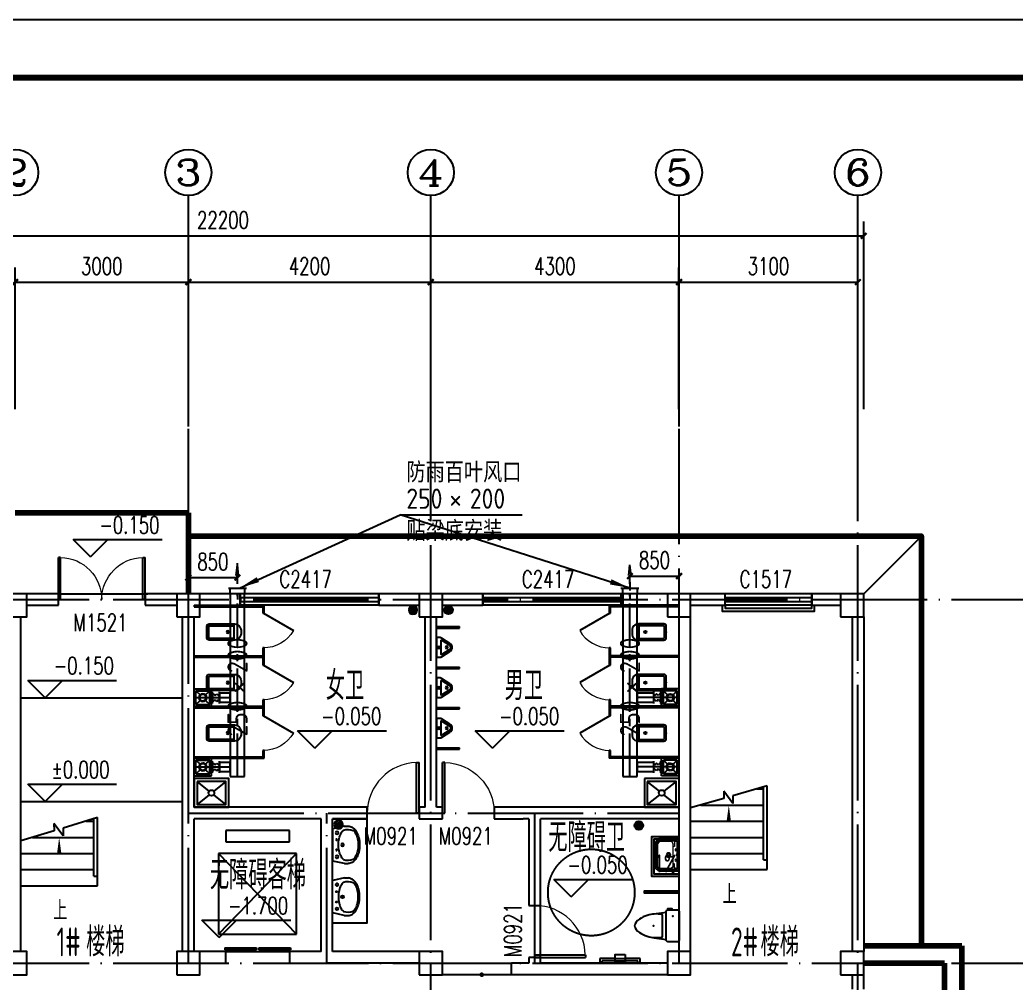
# Model space of a CAD drawing. Extents: x 5188914 to 7068445, y -542675 to 2032183.
# Drawn here: x 5219954 to 5237212, y -380085 to -363398 of the extents above; entities that cross this region are included whole.
import ezdxf
from ezdxf.enums import TextEntityAlignment as Align

# ---------------------------------------------------------------- set-up
doc = ezdxf.new("R2010")
doc.units = 0
doc.header["$LTSCALE"] = 1000
doc.header["$MEASUREMENT"] = 0
for name, pattern in [('CENTER2', [1.125, 0.75, -0.125, 0.125, -0.125]), ('DASH', [0.35, 0.25, -0.1]), ('DOTE', [2.42, 2, -0.2, 0.02, -0.2])]:
    doc.linetypes.add(name, pattern=pattern)
doc.layers.get('0').update_dxf_attribs({"linetype": 'CONTINUOUS'})
doc.layers.get('Defpoints').update_dxf_attribs({"linetype": 'CONTINUOUS'})
for name, color, linetype in [('AXIS', 3, 'CONTINUOUS'), ('AXIS_TEXT', 7, 'CONTINUOUS'), ('COLUMN', 9, 'CONTINUOUS'), ('DIM_ELEV', 3, 'CONTINUOUS'), ('DIM_LEAD', 3, 'CONTINUOUS'), ('DIM_SYMB', 3, 'CONTINUOUS'), ('DOTE', 252, 'CONTINUOUS'), ('DUCT-排烟中心线', 5, 'CENTER2'), ('DUCT-排烟标注', 3, 'CONTINUOUS'), ('DUCT-排烟管', 2, 'CONTINUOUS'), ('DUCT-排风标注', 3, 'CONTINUOUS'), ('DUCT-排风风口', 7, 'CONTINUOUS'), ('Hvac-Hide', 8, 'DASH'), ('LATRINE', 251, 'CONTINUOUS'), ('LVTRY', 251, 'CONTINUOUS'), ('PUB_TEXT', 7, 'CONTINUOUS'), ('PUB_TITLE', 4, 'CONTINUOUS'), ('STAIR', 251, 'CONTINUOUS'), ('TH_DIM', 3, 'CONTINUOUS'), ('WALL', 251, 'CONTINUOUS'), ('WINDOW', 4, 'CONTINUOUS'), ('WINDOW_TEXT', 7, 'CONTINUOUS'), ('填充', 251, 'CONTINUOUS'), ('排水', 221, 'CONTINUOUS')]:
    doc.layers.add(name, color=color, linetype=linetype)
doc.styles.add('_TCH_AXIS', font='COMPLEX', dxfattribs={"bigfont": 'GBCBIG'})
doc.styles.add('_TCH_DIM', font='SIMPLEX', dxfattribs={"bigfont": 'GBCBIG'})
doc.styles.add('_TCH_DIM_T3', font='SIMPLEX', dxfattribs={"width": 0.705882, "bigfont": 'GBCBIG'})
doc.styles.add('_TCH_WINDOW', font='SIMPLEX', dxfattribs={"height": 3.5, "bigfont": 'GBCBIG'})
doc.styles.add('COMPLEX', font='COMPLEX')
doc.styles.add('schuco', font='sceie.shx', dxfattribs={"width": 0.7, "bigfont": 'sceic.shx'})
doc.styles.get("Standard").update_dxf_attribs({"font": 'SCEIE', "bigfont": 'SCEIC'})
doc.dimstyles.new('_TCH_ARCH&&100', dxfattribs={"dimtxt": 297.5, "dimasz": 100, "dimexe": 250, "dimexo": 300, "dimgap": 126.25, "dimtad": 1, "dimdec": 0, "dimzin": 0, "dimdsep": 46, "dimtxsty": '_TCH_DIM_T3', "dimblk": 'ARCHTICK', "dimcen": 0.09, "dimclrt": 7, "dimazin": 2, "dimtfac": 1, "dimtdec": 0, "dimtix": 1, "dimtmove": 2, "dimatfit": 3, "dimfxl": 0, "dimtolj": 1, "dimtzin": 0, "dimarcsym": 0})

# ---------------------------------------------------------------- blocks, each defined once
blk = doc.blocks.new('$lvtry$00000171')
at = {"layer": '排水'}
for p, q in [((-74, 11), (-11, 74)), ((-70, -27), (27, 70)), ((-53, -53), (53, 53)), ((-27, -70), (70, 27)), ((11, -74), (74, -11))]:
    blk.add_line(p, q, dxfattribs=at)
blk.add_circle((0, 0), 75, dxfattribs=at)
blk.add_point((0, 0), dxfattribs=at)
blk = doc.blocks.new('$lvtry$00000206')
blk.add_line((-194, -428, 0), (-224, -220, 0))
at = {"elevation": 0}
blk.add_lwpolyline([(-264, -120), (-286, -120), (-286, -200), (-264, -200)], close=True, dxfattribs=at)
for points in [[(-242, -220, -0.414214), (-264, -198), (-264, -22, -0.414214), (-242, 0), (264, 0, -0.414214), (286, -22), (286, -198, -0.414214), (264, -220)], [(192, -286), (-170, -286, 0.39219), (-189, -305), (-191, -326), (-193, -363), (-194, -398), (-193, -429), (-190, -459), (-185, -488), (-178, -518), (-169, -550), (-157, -584), (-142, -619), (-124, -654), (-103, -687), (-79, -717), (-52, -741), (-22, -760), (-1, -767, 0.15433), (23, -767), (44, -760), (74, -741), (101, -717), (125, -687), (146, -654), (164, -619), (179, -584), (191, -550), (201, -518), (208, -488), (212, -459), (215, -429), (216, -398), (215, -363), (213, -326), (212, -305, 0.39219)]]:
    blk.add_lwpolyline(points, format="xyb", close=True, dxfattribs=at)
blk.add_lwpolyline([(217, -428), (246, -220)], dxfattribs=at)
for p in [(-155, -109, 0), (12, -443, 0)]:
    blk.add_point(p)
blk = doc.blocks.new('$lvtry$00000054')
at = {"lineweight": 13}
for p, q in [((-279, -123), (-251, -123)), ((-278, -51), (-251, -51)), ((-232, -26), (-232, -79)), ((-232, -79), (-155, -79)), ((-191, -100), (-232, -127)), ((-232, -127), (-232, -335)), ((-191, -100), (189, -100)), ((-150, -84), (-150, -100)), ((148, -84), (148, -100)), ((232, -79), (153, -79)), ((192, -101), (232, -127)), ((232, -26), (232, -79)), ((232, -127), (232, -335)), ((279, -51), (252, -51)), ((280, -123), (252, -123)), ((-232, -335), (-191, -381)), ((232, -335), (191, -381))]:
    blk.add_line(p, q, dxfattribs=at)
for p, q in [((-251, -349), (-251, -26)), ((-251, -26), (251, -26)), ((-90, -26), (90, -26)), ((0, -26), (-90, -26)), ((251, -349), (251, -26)), ((-222, -381), (-251, -349)), ((221, -381), (-222, -381)), ((221, -381), (251, -349))]:
    blk.add_line(p, q)
for points in [[(-280, 0), (280, 0)], [(-280, 0), (-280, -350)], [(280, 0), (280, -350)], [(-280, -350), (-230, -410)], [(-230, -410), (230, -410)], [(280, -350), (230, -410)]]:
    blk.add_lwpolyline(points)
for centre, radius in [((-89, -56), 15), ((1, -182), 24.9), ((1, -44), 8), ((90, -54), 15)]:
    blk.add_circle(centre, radius, dxfattribs=at)
blk.add_circle((1, -182), 33.1)
for centre, start, end in [((-155, -84), 0, 90), ((153, -84), 90, 180), ((189, -105), 57.2444, 90)]:
    blk.add_arc(centre, 5, start, end, dxfattribs=at)
blk = doc.blocks.new('$TCHSYS$APDOOR2D')
blk.add_line((0.5, 0), (0, 0.866))
at = {"lineweight": 13}
blk.add_arc((0.5, 0), 1, 120, 180, dxfattribs=at)
blk = doc.blocks.new('$lvtry$00000200')
at = {"color": 0}
for p, q in [((-110, -40), (-110, -470)), ((100, -30), (-100, -30)), ((110, -470), (110, -40))]:
    blk.add_line(p, q, dxfattribs=at)
blk.add_lwpolyline([(100, 0), (-100, 0, 0.414214), (-140, -40), (-140, -480, 0.414214), (-30, -590), (30, -590, 0.414214), (140, -480), (140, -40, 0.414214)], format="xyb", close=True, dxfattribs=at)
blk.add_lwpolyline([(140, -470), (-140, -470)], dxfattribs=at)
blk.add_circle((0, -359), 20, dxfattribs=at)
for centre, start, end in [((-100, -40), 90, 180), ((100, -40), 0, 90)]:
    blk.add_arc(centre, 10, start, end, dxfattribs=at)
for p in [(0, 0), (0, -359)]:
    blk.add_point(p, dxfattribs=at)
blk = doc.blocks.new('$lvtry$00000221')
at = {"color": 0}
for p, q in [((-124, -91), (-43, -216)), ((-116, -76), (116, -76)), ((43, -216), (124, -91))]:
    blk.add_line(p, q, dxfattribs=at)
blk.add_lwpolyline([(69, -231, -0.57735), (-69, -231), (-162, -88, -0.145378), (-170, -61), (-170, 0), (170, 0), (170, -61, -0.145378), (162, -88)], format="xyb", close=True, dxfattribs=at)
for centre, radius in [((0, -177), 20), ((0, -38), 17.7)]:
    blk.add_circle(centre, radius, dxfattribs=at)
for centre, radius, start, end in [((-116, -86), 10, 90, 213.0863), ((116, -86), 10, 326.9137, 90), ((0, -191), 50, 210, 330)]:
    blk.add_arc(centre, radius, start, end, dxfattribs=at)
for p in [(0, -38), (0, -177)]:
    blk.add_point(p, dxfattribs=at)
blk = doc.blocks.new('$plan$00000344')
for p, q in [((-280, -10), (-280, 0)), ((280, 0), (280, -10)), ((-251, -189), (-251, -186)), ((-248, -183), (-250, -185))]:
    blk.add_line(p, q)
for points in [[(-280, 0), (280, 0)], [(-326, -200), (-280, -5)], [(326, -204), (280, -5)]]:
    blk.add_lwpolyline(points)
for points in [[(253, -188, 0.098208), (193, -141, 0.066287), (110, -111, 0.052428), (0, -100, 0.052428), (-110, -111, 0.066287), (-193, -141, 0.093876), (-251, -186, 0.171377)], [(-326, -200, 0.008223), (-326, -204, 0.149285)], [(-326, -266, 0.149285), (-304, -337, 0.107079), (-231, -408, 0.075625), (-131, -450, 0.062436), (-1, -467, 0.062436), (130, -452, 0.075625), (230, -410, 0.107079), (304, -339, 0.149285), (326, -268, 0.005205), (326, -266, 0.086596)], [(-250, -358, 0.091341), (-193, -401, 0.066287), (-110, -431, 0.052428), (0, -442, 0.052428), (110, -431, 0.066287), (193, -401, 0.091756), (250, -358, 0.171377)]]:
    blk.add_lwpolyline(points, format="xyb")
at = {"flags": 128}
for points in [[(-326, -204), (-326, -268)], [(326, -204), (326, -268)]]:
    blk.add_lwpolyline(points, dxfattribs=at)
for points in [[(-253, -188, 0.172546), (-250, -358, 0.726395)], [(253, -188, -0.172546), (250, -358, -0.726395)]]:
    blk.add_lwpolyline(points, format="xyb", dxfattribs=at)
for centre, radius in [((-210, -75), 24), ((-210, -75), 24), ((-210, -75), 24), ((-90, -65), 10), ((0, -170), 25), ((90, -65), 10), ((210, -75), 24)]:
    blk.add_circle(centre, radius)
at = {"lineweight": 13}
blk.add_circle((0, -170), 15, dxfattribs=at)
blk.add_arc((-250, -186), 1, 131.3224, 180)
blk = doc.blocks.new('_LV12')
for p, q in [((-250, -50), (-39, -219)), ((39, -219), (250, -50)), ((-250, -450), (-39, -281)), ((39, -281), (250, -450))]:
    blk.add_line(p, q)
for points in [[(300, -500), (300, 0), (-300, 0), (-300, -500)], [(250, -450), (250, -50), (-250, -50), (-250, -450)]]:
    blk.add_lwpolyline(points, close=True)
blk.add_circle((0, -250), 50)
blk = doc.blocks.new('排气扇')
at = {"color": 2}
for p, q in [((-151, -151), (-151, 151)), ((-151, 151), (151, 151)), ((-120, -120), (-120, 120)), ((-120, 120), (120, 120)), ((-120, 120), (120, 120)), ((120, -120), (120, 120)), ((151, -151), (151, 151)), ((-151, -151), (151, -151)), ((-120, -120), (120, -120))]:
    blk.add_line(p, q, dxfattribs=at)
for p, q in [((-120, 120), (-48, 48)), ((-104, 0), (287, 0, 3008)), ((48, 48), (120, 120)), ((151, -50, 3008), (151, 50, 3008)), ((151, 50, 3008), (166, 50, 2077)), ((166, 50, 2077), (166, -50, 2077)), ((-120, -120), (-48, -48)), ((48, -48), (120, -120)), ((151, -50, 3008), (166, -50, 2077))]:
    blk.add_line(p, q)
at = {"color": 3}
for p, q in [((166, -100, 3008), (166, 100, 3008)), ((166, 50, 3008), (181, 65, 3008)), ((181, 65, 3008), (212, 35, 3008)), ((212, 35, 3008), (242, 65, 3008)), ((242, 65, 3008), (272, 35, 3008)), ((272, 35, 3008), (287, 50, 3008)), ((287, -100, 3008), (287, 100, 3008)), ((166, -50, 3008), (181, -65, 3008)), ((181, -65, 3008), (212, -35, 3008)), ((212, -35, 3008), (242, -65, 3008)), ((242, -65, 3008), (272, -35, 3008)), ((272, -35, 3008), (287, -50, 3008))]:
    blk.add_line(p, q, dxfattribs=at)
at = {"extrusion": (0, 0, -1)}
for major_axis, start_param, end_param in [((0, 68.2), 3.137359, 9.420544), ((-0.2, 56.8), 3.137413, 9.420598)]:
    blk.add_ellipse((0, 0), major_axis=major_axis, ratio=1, start_param=start_param, end_param=end_param, dxfattribs=at)
blk = doc.blocks.new('_ArchTick')
at = {"color": 0, "linetype": 'ByBlock', "const_width": 0.4}
blk.add_lwpolyline([(-0.5, -0.5), (0.5, 0.5)], dxfattribs=at)
blk = doc.blocks.new('*D165')
at = {"layer": 'Defpoints', "color": 0}
for p in [(5230522, -372840), (5231372, -372840), (5231372, -373034)]:
    blk.add_point(p, dxfattribs=at)
at = {"layer": 'TH_DIM', "color": 0, "lineweight": -2}
for p, q in [((5230522, -373034), (5231372, -373034)), ((5230522, -373140), (5230522, -373284)), ((5231372, -373140), (5231372, -373284))]:
    blk.add_line(p, q, dxfattribs=at)
at = {"layer": 'TH_DIM', "color": 0, "lineweight": -2, "xscale": 100, "yscale": 100, "zscale": 100, "rotation": 180}
blk.add_blockref('_ArchTick', (5230522, -373034), dxfattribs=at)
at = {"layer": 'TH_DIM', "color": 0, "lineweight": -2, "xscale": 100, "yscale": 100, "zscale": 100}
blk.add_blockref('_ArchTick', (5231372, -373034), dxfattribs=at)
at = {"layer": 'TH_DIM', "color": 7, "insert": (5230947, -372759), "char_height": 297.5, "attachment_point": 5, "style": '_TCH_DIM_T3'}
blk.add_mtext('\\A1;850', dxfattribs=at)
blk = doc.blocks.new('*D166')
at = {"layer": 'Defpoints', "color": 0}
for p in [(5223722, -373060), (5222872, -373340), (5223722, -373340)]:
    blk.add_point(p, dxfattribs=at)
at = {"layer": 'TH_DIM', "color": 0, "lineweight": -2}
for p, q in [((5222872, -373040), (5222872, -372810)), ((5223722, -373040), (5223722, -372810)), ((5222872, -373060), (5223722, -373060))]:
    blk.add_line(p, q, dxfattribs=at)
at = {"layer": 'TH_DIM', "color": 0, "lineweight": -2, "xscale": 100, "yscale": 100, "zscale": 100, "rotation": 180}
blk.add_blockref('_ArchTick', (5222872, -373060), dxfattribs=at)
at = {"layer": 'TH_DIM', "color": 0, "lineweight": -2, "xscale": 100, "yscale": 100, "zscale": 100}
blk.add_blockref('_ArchTick', (5223722, -373060), dxfattribs=at)
at = {"layer": 'TH_DIM', "color": 7, "insert": (5223297, -372785), "char_height": 297.5, "attachment_point": 5, "style": '_TCH_DIM_T3'}
blk.add_mtext('\\A1;850', dxfattribs=at)
blk = doc.blocks.new('*D262')
at = {"layer": 'AXIS', "color": 0, "lineweight": -2}
for p, q in [((5219872, -370140), (5219872, -367690)), ((5222872, -370140), (5222872, -367690)), ((5219872, -367940), (5222872, -367940))]:
    blk.add_line(p, q, dxfattribs=at)
at = {"layer": 'Defpoints', "color": 0}
for p in [(5222872, -367940), (5219872, -370440), (5222872, -370440)]:
    blk.add_point(p, dxfattribs=at)
at = {"layer": 'AXIS', "color": 0, "lineweight": -2, "xscale": 100, "yscale": 100, "zscale": 100, "rotation": 180}
blk.add_blockref('_ArchTick', (5219872, -367940), dxfattribs=at)
at = {"layer": 'AXIS', "color": 0, "lineweight": -2, "xscale": 100, "yscale": 100, "zscale": 100}
blk.add_blockref('_ArchTick', (5222872, -367940), dxfattribs=at)
at = {"layer": 'AXIS', "color": 7, "insert": (5221372, -367665), "char_height": 297.5, "attachment_point": 5, "style": '_TCH_DIM_T3'}
blk.add_mtext('\\A1;3000', dxfattribs=at)
blk = doc.blocks.new('*D263')
at = {"layer": 'AXIS', "color": 0, "lineweight": -2}
for p, q in [((5222872, -370140), (5222872, -367690)), ((5227072, -370140), (5227072, -367690)), ((5222872, -367940), (5227072, -367940))]:
    blk.add_line(p, q, dxfattribs=at)
at = {"layer": 'Defpoints', "color": 0}
for p in [(5227072, -367940), (5222872, -370440), (5227072, -370440)]:
    blk.add_point(p, dxfattribs=at)
at = {"layer": 'AXIS', "color": 0, "lineweight": -2, "xscale": 100, "yscale": 100, "zscale": 100, "rotation": 180}
blk.add_blockref('_ArchTick', (5222872, -367940), dxfattribs=at)
at = {"layer": 'AXIS', "color": 0, "lineweight": -2, "xscale": 100, "yscale": 100, "zscale": 100}
blk.add_blockref('_ArchTick', (5227072, -367940), dxfattribs=at)
at = {"layer": 'AXIS', "color": 7, "insert": (5224972, -367665), "char_height": 297.5, "attachment_point": 5, "style": '_TCH_DIM_T3'}
blk.add_mtext('\\A1;4200', dxfattribs=at)
blk = doc.blocks.new('*D264')
at = {"layer": 'AXIS', "color": 0, "lineweight": -2}
for p, q in [((5227072, -370140), (5227072, -367690)), ((5231372, -370140), (5231372, -367690)), ((5227072, -367940), (5231372, -367940))]:
    blk.add_line(p, q, dxfattribs=at)
at = {"layer": 'Defpoints', "color": 0}
for p in [(5231372, -367940), (5227072, -370440), (5231372, -370440)]:
    blk.add_point(p, dxfattribs=at)
at = {"layer": 'AXIS', "color": 0, "lineweight": -2, "xscale": 100, "yscale": 100, "zscale": 100, "rotation": 180}
blk.add_blockref('_ArchTick', (5227072, -367940), dxfattribs=at)
at = {"layer": 'AXIS', "color": 0, "lineweight": -2, "xscale": 100, "yscale": 100, "zscale": 100}
blk.add_blockref('_ArchTick', (5231372, -367940), dxfattribs=at)
at = {"layer": 'AXIS', "color": 7, "insert": (5229222, -367665), "char_height": 297.5, "attachment_point": 5, "style": '_TCH_DIM_T3'}
blk.add_mtext('\\A1;4300', dxfattribs=at)
blk = doc.blocks.new('*D265')
at = {"layer": 'AXIS', "color": 0, "lineweight": -2}
for p, q in [((5231372, -370140), (5231372, -367690)), ((5234472, -370140), (5234472, -367690)), ((5231372, -367940), (5234472, -367940))]:
    blk.add_line(p, q, dxfattribs=at)
at = {"layer": 'Defpoints', "color": 0}
for p in [(5234472, -367940), (5231372, -370440), (5234472, -370440)]:
    blk.add_point(p, dxfattribs=at)
at = {"layer": 'AXIS', "color": 0, "lineweight": -2, "xscale": 100, "yscale": 100, "zscale": 100, "rotation": 180}
blk.add_blockref('_ArchTick', (5231372, -367940), dxfattribs=at)
at = {"layer": 'AXIS', "color": 0, "lineweight": -2, "xscale": 100, "yscale": 100, "zscale": 100}
blk.add_blockref('_ArchTick', (5234472, -367940), dxfattribs=at)
at = {"layer": 'AXIS', "color": 7, "insert": (5232922, -367665), "char_height": 297.5, "attachment_point": 5, "style": '_TCH_DIM_T3'}
blk.add_mtext('\\A1;3100', dxfattribs=at)
blk = doc.blocks.new('*D266')
at = {"layer": 'AXIS', "color": 0, "lineweight": -2}
for p, q in [((5212372, -370140), (5212372, -366890)), ((5234572, -370140), (5234572, -366890)), ((5212372, -367140), (5234572, -367140))]:
    blk.add_line(p, q, dxfattribs=at)
at = {"layer": 'Defpoints', "color": 0}
for p in [(5234572, -367140), (5212372, -370440), (5234572, -370440)]:
    blk.add_point(p, dxfattribs=at)
at = {"layer": 'AXIS', "color": 0, "lineweight": -2, "xscale": 100, "yscale": 100, "zscale": 100, "rotation": 180}
blk.add_blockref('_ArchTick', (5212372, -367140), dxfattribs=at)
at = {"layer": 'AXIS', "color": 0, "lineweight": -2, "xscale": 100, "yscale": 100, "zscale": 100}
blk.add_blockref('_ArchTick', (5234572, -367140), dxfattribs=at)
at = {"layer": 'AXIS', "color": 7, "insert": (5223472, -366865), "char_height": 297.5, "attachment_point": 5, "style": '_TCH_DIM_T3'}
blk.add_mtext('\\A1;22200', dxfattribs=at)
blk = doc.blocks.new('_FZHK')
blk.add_lwpolyline([(-0.5, -0.5), (0.5, -0.5), (0.5, 0.5), (-0.5, 0.5)], close=True)
blk = doc.blocks.new('$TCHSYS$WIN2D')
for p, q in [((-0.5, 0.5), (0.5, 0.5)), ((-0.5, 0.5), (-0.5, -0.5)), ((0.5, 0.5), (0.5, -0.5)), ((0.5, 0.167), (-0.5, 0.167)), ((0.5, -0.167), (-0.5, -0.167)), ((-0.5, -0.5), (0.5, -0.5))]:
    blk.add_line(p, q)
blk = doc.blocks.new('$WINLIB2D$00000001')
at = {"color": 0}
for points in [[(-0.5, 0.5), (-0.5, -0.5)], [(-0.5, 0.5), (0.5, 0.5)], [(0.5, -0.5), (0.5, 0.5)], [(0.5, 0.1667), (-0.5, 0.1667)], [(0.5, -0.1667), (-0.5, -0.1667)], [(-0.5, -0.5), (0.5, -0.5)]]:
    blk.add_lwpolyline(points, dxfattribs=at)
blk = doc.blocks.new('$DorLib2D$00000001')
for p, q in [((0.45, 0.975), (0.5, 0.975)), ((0.45, 0), (0.45, 0.975)), ((0.5, 0), (0.5, 0.975)), ((0.5, 0), (0.45, 0))]:
    blk.add_line(p, q)
at = {"lineweight": 13}
blk.add_arc((0.475, 0), 0.975, 91.4693, 180, dxfattribs=at)
blk = doc.blocks.new('$DorLib2D$00000002')
for p, q in [((-0.5, 0), (-0.5, 0.4875)), ((-0.475, 0.4875), (-0.5, 0.4875)), ((-0.475, 0), (-0.475, 0.4875)), ((0.475, 0), (0.475, 0.4875)), ((0.475, 0.4875), (0.5, 0.4875)), ((0.5, 0), (0.5, 0.4875)), ((-0.5, 0), (-0.475, 0)), ((0.5, 0), (0.475, 0))]:
    blk.add_line(p, q)
at = {"lineweight": 13}
for centre, start, end in [((-0.4875, 0), 0, 88.53072), ((0.4875, 0), 91.46928, 180)]:
    blk.add_arc(centre, 0.4875, start, end, dxfattribs=at)
blk = doc.blocks.new('_AXISO')
blk.add_circle((0, 0), 0.5)
at = {"layer": 'AXIS_TEXT', "style": 'COMPLEX', "width": 1.041667}
blk.add_attdef('A', text='', height=0.56, dxfattribs=at).set_placement((-0.25, -0.28), (0.25, -0.28), align=Align.FIT)
blk = doc.blocks.new('$TCHSYS$LDOR22D')
for p, q in [((-0.517, 0.833), (-0.017, 0.833)), ((-0.517, 0.833), (-0.517, 0.667)), ((-0.017, 0.833), (-0.017, 0.667)), ((0.017, 0.833), (0.017, 0.667)), ((0.017, 0.833), (0.517, 0.833)), ((0.517, 0.833), (0.517, 0.667)), ((-0.517, 0.667), (-0.017, 0.667)), ((0.017, 0.667), (0.517, 0.667)), ((-0.5, 0.5), (0.5, 0.5))]:
    blk.add_line(p, q)
blk = doc.blocks.new('$风口$00000098')
for p, q in [((0, 200), (100, 200)), ((0, -200), (0, 200)), ((100, 250), (100, -250)), ((0, 0), (-100, 0)), ((172, 0), (315, 0)), ((315, 31), (500, 0)), ((315, 31), (315, -31)), ((315, -31), (500, 0)), ((100, -200), (0, -200))]:
    blk.add_line(p, q)

msp = doc.modelspace()

# ---------------------------------------------------------------- linework, layer by layer
at = {"color": 0}
for p, q in [((5219972.1, -375140.4), (5222772.1, -375140.4)), ((5219972.1, -376940.4), (5222772.1, -376940.4))]:
    msp.add_line(p, q, dxfattribs=at)
for points in [[(5232122.1, -373540.4), (5232122.1, -373640.4), (5233722.1, -373640.4), (5233722.1, -373540.4)], [(5232172.1, -373540.4), (5232172.1, -373590.4), (5233672.1, -373590.4), (5233672.1, -373540.4)]]:
    msp.add_lwpolyline(points, dxfattribs=at)
at = {"layer": 'AXIS', "color": 0}
for p, q in [((5222872.1, -370440.4), (5222872.1, -366440.4)), ((5227072.1, -370440.4), (5227072.1, -366440.4)), ((5231372.1, -370440.4), (5231372.1, -366440.4)), ((5234472.1, -370440.4), (5234472.1, -366440.4))]:
    msp.add_line(p, q, dxfattribs=at)
at = {"layer": 'DIM_ELEV', "color": 0}
for p, q in [((5221179, -372702.4), (5220879, -372402.4)), ((5220879, -372402.4), (5222419.2, -372402.4)), ((5221179, -372702.4), (5221479, -372402.4)), ((5220389, -375140.4), (5220089, -374840.4)), ((5220089, -374840.4), (5221629.2, -374840.4)), ((5220389, -375140.4), (5220689, -374840.4)), ((5225061.7, -376015.7), (5224761.7, -375715.7)), ((5224761.7, -375715.7), (5226301.9, -375715.7)), ((5225061.7, -376015.7), (5225361.7, -375715.7)), ((5228143.6, -376015.7), (5227843.6, -375715.7)), ((5227843.6, -375715.7), (5229383.8, -375715.7)), ((5228143.6, -376015.7), (5228443.6, -375715.7)), ((5220389, -376940.4), (5220089, -376640.4)), ((5220089, -376640.4), (5221629.2, -376640.4)), ((5220389, -376940.4), (5220689, -376640.4)), ((5229501.8, -378589.7), (5229201.8, -378289.7)), ((5229201.8, -378289.7), (5230569.4, -378289.7)), ((5229501.8, -378589.7), (5229801.8, -378289.7)), ((5223407.6, -379297.2), (5223107.6, -378997.2)), ((5223107.6, -378997.2), (5224647.8, -378997.2)), ((5223407.6, -379297.2), (5223707.6, -378997.2))]:
    msp.add_line(p, q, dxfattribs=at)
at = {"layer": 'DIM_LEAD', "const_width": 40}
msp.add_lwpolyline([(5227947.3, -379922.2, 1), (5227963.6, -379958.7, 1)], format="xyb", close=True, dxfattribs=at)
at = {"layer": 'DIM_SYMB', "color": 0}
for points in [[(5232234.6, -378260.4, 0, 0, 0), (5232234.6, -377000.4, 0, 80, 0), (5232234.6, -377300.4, 0, 0, 0)], [(5220634.6, -378540.4, 0, 0, 0), (5220634.6, -377560.4, 0, 80, 0), (5220634.6, -377860.4, 0, 0, 0)]]:
    msp.add_lwpolyline(points, format="xyseb", dxfattribs=at)
at = {"layer": 'DIM_SYMB'}
msp.add_lwpolyline([(5230710.1, -377841.6, 0, 0, 0), (5230846, -377723.3, 80, 0, 0), (5231072.2, -377526.2, 0, 0, 0)], format="xyseb", dxfattribs=at)
at = {"layer": 'DOTE', "linetype": 'DOTE'}
for p, q in [((5222872.1, -379740.4), (5222872.1, -370440.4)), ((5227072.1, -391440.4), (5227072.1, -370440.4)), ((5231372.1, -379740.4), (5231372.1, -370440.4)), ((5234472.1, -391440.4), (5234472.1, -370440.4)), ((5209472.1, -373440.4), (5237472.1, -373440.4)), ((5222872.1, -377140.4), (5231372.1, -377140.4)), ((5225272.1, -379740.4), (5225272.1, -377140.4)), ((5209472.1, -379740.4), (5237472.1, -379740.4))]:
    msp.add_line(p, q, dxfattribs=at)
at = {"layer": 'DOTE', "linetype": 'ByBlock'}
msp.add_line((5228872.1, -379740.4), (5228872.1, -377140.4), dxfattribs=at)
at = {"layer": 'DUCT-排烟中心线'}
for p, q in [((5223722.4, -376508.9), (5223722.4, -373340.4)), ((5230522.1, -376508.9), (5230522.1, -373340.4)), ((5223409.3, -375139.9), (5223597.4, -375139.9)), ((5230934.9, -375139.9), (5230647.1, -375139.9)), ((5223409.3, -376341), (5223597.4, -376341)), ((5230934.9, -376341), (5230647.1, -376341))]:
    msp.add_line(p, q, dxfattribs=at)
at = {"layer": 'DUCT-排烟管'}
for p, q in [((5223847.4, -373340.4), (5223597.4, -373340.4)), ((5223597.4, -373340.4), (5223597.4, -376508.9)), ((5223847.4, -376508.9), (5223847.4, -373340.4)), ((5230647.1, -373340.4), (5230397.1, -373340.4)), ((5230397.1, -373340.4), (5230397.1, -376508.9)), ((5230647.1, -376508.9), (5230647.1, -373340.4)), ((5223597.4, -375059.9), (5223409.3, -375059.9)), ((5223409.3, -375059.9), (5223409.3, -375219.9)), ((5230934.9, -375059.9), (5230647.1, -375059.9)), ((5230934.9, -375219.9), (5230934.9, -375059.9)), ((5223409.3, -375219.9), (5223597.4, -375219.9)), ((5230647.1, -375219.9), (5230934.9, -375219.9)), ((5223597.4, -376261), (5223409.3, -376261)), ((5223409.3, -376261), (5223409.3, -376421)), ((5230934.9, -376261), (5230647.1, -376261)), ((5230934.9, -376421), (5230934.9, -376261)), ((5223409.3, -376421), (5223597.4, -376421)), ((5223597.4, -376508.9), (5223847.4, -376508.9)), ((5230397.1, -376508.9), (5230647.1, -376508.9)), ((5230647.1, -376421), (5230934.9, -376421))]:
    msp.add_line(p, q, dxfattribs=at)
at = {"layer": 'DUCT-排风标注', "color": 0}
for p, q in [((5223758.1, -373240.5), (5226543.9, -371971.9)), ((5230522.1, -373240.5), (5226543.9, -371971.9)), ((5226543.9, -371971.9), (5228656.3, -371971.9))]:
    msp.add_line(p, q, dxfattribs=at)
for points in [[(5223758.1, -373240.5, 0, 93.3, 0), (5224076.6, -373095.5, 0, 0, 0)], [(5230522.1, -373240.5, 0, 93.3, 0), (5230188.7, -373134.2, 0, 0, 0)]]:
    msp.add_lwpolyline(points, format="xyseb", dxfattribs=at)
at = {"layer": 'Hvac-Hide'}
for p, q in [((5223597.4, -375219.9), (5223597.4, -375059.9)), ((5230647.1, -375059.9), (5230647.1, -375219.9)), ((5223597.4, -376421), (5223597.4, -376261)), ((5223597.4, -376261), (5223597.4, -376261)), ((5223597.4, -376341), (5223597.4, -376341)), ((5230647.1, -376261), (5230647.1, -376421)), ((5223597.4, -376421), (5223597.4, -376421))]:
    msp.add_line(p, q, dxfattribs=at)
at = {"layer": 'LATRINE'}
for p, q in [((5222972.1, -373540.4), (5224184.6, -373540.4)), ((5222972.1, -373540.4), (5222972.1, -373565.4)), ((5222972.1, -373565.4), (5224159.6, -373565.4)), ((5224159.6, -373565.4), (5224159.6, -373677.9)), ((5224184.6, -373677.9), (5224184.6, -373540.4)), ((5230159.6, -373540.4), (5230159.6, -373677.9)), ((5231372.1, -373540.4), (5230159.6, -373540.4)), ((5230184.6, -373677.9), (5230184.6, -373565.4)), ((5231372.1, -373565.4), (5230184.6, -373565.4)), ((5224159.6, -373677.9), (5224184.6, -373677.9)), ((5230159.6, -373677.9), (5230184.6, -373677.9)), ((5227172.1, -373909.8), (5227572.1, -373909.8)), ((5227172.1, -373934.8), (5227172.1, -373909.8)), ((5227172.1, -373934.8), (5227572.1, -373934.8)), ((5227572.1, -373934.8), (5227572.1, -373909.8)), ((5224184.6, -374277.9), (5224159.6, -374277.9)), ((5224159.6, -374277.9), (5224159.6, -374415.4)), ((5224184.6, -374427.9), (5224184.6, -374277.9)), ((5230184.6, -374277.9), (5230159.6, -374277.9)), ((5230159.6, -374277.9), (5230159.6, -374427.9)), ((5230184.6, -374415.4), (5230184.6, -374277.9)), ((5222972.1, -374415.4), (5224159.6, -374415.4)), ((5222972.1, -374415.4), (5222972.1, -374440.4)), ((5222972.1, -374440.4), (5224159.6, -374440.4)), ((5224159.6, -374440.4), (5224159.6, -374577.9)), ((5224184.6, -374577.9), (5224184.6, -374427.9)), ((5230159.6, -374427.9), (5230159.6, -374577.9)), ((5231372.1, -374415.4), (5230184.6, -374415.4)), ((5231372.1, -374440.4), (5230184.6, -374440.4)), ((5230184.6, -374577.9), (5230184.6, -374440.4)), ((5231372.1, -374440.4), (5231372.1, -374415.4)), ((5224159.6, -374577.9), (5224184.6, -374577.9)), ((5227172.1, -374609.3), (5227572.1, -374609.3)), ((5227172.1, -374634.3), (5227172.1, -374609.3)), ((5227172.1, -374634.3), (5227572.1, -374634.3)), ((5227572.1, -374634.3), (5227572.1, -374609.3)), ((5230159.6, -374577.9), (5230184.6, -374577.9)), ((5222972.1, -375290.4), (5224159.6, -375290.4)), ((5222972.1, -375290.4), (5222972.1, -375315.4)), ((5222972.1, -375315.4), (5224159.6, -375315.4)), ((5224184.6, -375177.9), (5224159.6, -375177.9)), ((5224159.6, -375177.9), (5224159.6, -375290.4)), ((5224159.6, -375315.4), (5224159.6, -375452.9)), ((5224184.6, -375302.9), (5224184.6, -375177.9)), ((5224184.6, -375452.9), (5224184.6, -375302.9)), ((5227172.1, -375308.8), (5227572.1, -375308.8)), ((5227172.1, -375333.8), (5227172.1, -375308.8)), ((5227172.1, -375333.8), (5227572.1, -375333.8)), ((5227572.1, -375333.8), (5227572.1, -375308.8)), ((5230184.6, -375177.9), (5230159.6, -375177.9)), ((5230159.6, -375177.9), (5230159.6, -375302.9)), ((5230159.6, -375302.9), (5230159.6, -375452.9)), ((5230184.6, -375290.4), (5230184.6, -375177.9)), ((5231372.1, -375290.4), (5230184.6, -375290.4)), ((5231372.1, -375315.4), (5230184.6, -375315.4)), ((5230184.6, -375452.9), (5230184.6, -375315.4)), ((5231372.1, -375315.4), (5231372.1, -375290.4)), ((5224159.6, -375452.9), (5224184.6, -375452.9)), ((5230159.6, -375452.9), (5230184.6, -375452.9)), ((5227172.1, -376008.3), (5227572.1, -376008.3)), ((5227172.1, -376033.3), (5227172.1, -376008.3)), ((5227172.1, -376033.3), (5227572.1, -376033.3)), ((5227572.1, -376033.3), (5227572.1, -376008.3)), ((5222972.1, -376165.4), (5224159.6, -376165.4)), ((5222972.1, -376165.4), (5222972.1, -376190.4)), ((5222972.1, -376190.4), (5224184.6, -376190.4)), ((5224184.6, -376052.9), (5224159.6, -376052.9)), ((5224159.6, -376052.9), (5224159.6, -376165.4)), ((5224184.6, -376190.4), (5224184.6, -376052.9)), ((5230184.6, -376052.9), (5230159.6, -376052.9)), ((5230159.6, -376052.9), (5230159.6, -376190.4)), ((5231372.1, -376190.4), (5230159.6, -376190.4)), ((5230184.6, -376165.4), (5230184.6, -376052.9)), ((5231372.1, -376165.4), (5230184.6, -376165.4)), ((5231372.1, -376190.4), (5231372.1, -376165.4))]:
    msp.add_line(p, q, dxfattribs=at)
for points in [[(5225372.1, -379040.4), (5225972.1, -379040.4), (5225972.1, -377240.4), (5225372.1, -377240.4)], [(5231372.1, -378528.6), (5230772.1, -378528.6), (5230772.1, -378488.6), (5231372.1, -378488.6)]]:
    msp.add_lwpolyline(points, dxfattribs=at)
at = {"layer": 'LVTRY'}
for p, q in [((5230266.7, -379660.4), (5230001.7, -379660.4)), ((5230001.7, -379660.4), (5230001.7, -379740.4)), ((5230266.7, -379660.4), (5230436.7, -379660.4)), ((5230701.7, -379660.4), (5230436.7, -379660.4)), ((5230701.7, -379740.4), (5230701.7, -379660.4)), ((5230266.7, -379700.4), (5230041.7, -379700.4)), ((5230041.7, -379740.4), (5230041.7, -379700.4)), ((5230266.7, -379700.4), (5230436.7, -379700.4)), ((5230661.7, -379700.4), (5230436.7, -379700.4)), ((5230661.7, -379740.4), (5230661.7, -379700.4))]:
    msp.add_line(p, q, dxfattribs=at)
for points in [[(5231372.1, -378237.1), (5230902.1, -378237.1), (5230902.1, -377547.1), (5231372.1, -377547.1)], [(5231372.1, -378197.1), (5230942.1, -378197.1), (5230942.1, -377587.1), (5231372.1, -377587.1)]]:
    msp.add_lwpolyline(points, dxfattribs=at)
msp.add_lwpolyline([(5230436.7, -379590.4), (5230436.7, -379740.4), (5230266.7, -379740.4), (5230266.7, -379590.4)], close=True, dxfattribs=at)
at = {"layer": 'PUB_TITLE', "color": 4}
msp.add_lwpolyline([(5193907.2, -405397.6), (5253307.2, -405397.6), (5253307.2, -363397.6), (5193907.2, -363397.6)], close=True, dxfattribs=at)
at = {"layer": 'PUB_TITLE', "color": 4, "const_width": 100}
msp.add_lwpolyline([(5196407.2, -404397.6), (5252307.2, -404397.6), (5252307.2, -364397.6), (5196407.2, -364397.6)], close=True, dxfattribs=at)
at = {"layer": 'STAIR', "linetype": 'ByBlock', "lineweight": 100}
for p, q in [((5222872.1, -371940.4), (5219872.1, -371940.4)), ((5222872.1, -373340.4), (5222872.1, -371940.4)), ((5234572.1, -379440.4), (5236272.1, -379440.4)), ((5236272.1, -379440.4), (5236272.1, -382440.4)), ((5234572.1, -379740.4), (5235972.1, -379740.4)), ((5235972.1, -379740.4), (5235972.1, -382140.4))]:
    msp.add_line(p, q, dxfattribs=at)
at = {"layer": 'STAIR', "linetype": 'ByBlock'}
msp.add_line((5234572.1, -373340.4), (5235572.1, -372340.4), dxfattribs=at)
at = {"layer": 'STAIR', "color": 0}
for p, q in [((5232897.1, -376669.8), (5232301.8, -376841.1)), ((5232721, -376720.4), (5232837.1, -376720.4)), ((5232837.1, -377950.4), (5232837.1, -376687)), ((5232897.1, -377950.4), (5232897.1, -376669.8)), ((5232897.1, -377950.4), (5232897.1, -376669.8)), ((5232148.3, -376885.3), (5231572.1, -377051.1)), ((5232304.3, -376976.1), (5232146, -376758.7)), ((5232146, -376758.7), (5232148.3, -376885.3)), ((5232301.8, -376841.1), (5232304.3, -376976.1)), ((5231572.1, -378120.4), (5231572.1, -377051.1)), ((5231748.2, -377000.4), (5232837.1, -377000.4)), ((5221297.1, -377218.8), (5220701.5, -377400.1)), ((5221237.1, -378230.4), (5221237.1, -377237.1)), ((5221297.1, -378230.4), (5221297.1, -377218.8)), ((5221297.1, -378230.4), (5221297.1, -377218.8)), ((5220706, -377535), (5220544.4, -377320)), ((5220544.4, -377320), (5220548.7, -377446.6)), ((5220701.5, -377400.1), (5220706, -377535)), ((5221094.7, -377280.4), (5221237.1, -377280.4)), ((5231572.1, -377280.4), (5232837.1, -377280.4)), ((5220548.7, -377446.6), (5219972.1, -377622.1)), ((5220174.6, -377560.4), (5221237.1, -377560.4)), ((5231572.1, -377560.4), (5232837.1, -377560.4)), ((5219972.1, -378400.4), (5219972.1, -377622.1)), ((5219972.1, -377840.4), (5221237.1, -377840.4)), ((5231572.1, -377840.4), (5232837.1, -377840.4)), ((5232837.1, -377950.4), (5232897.1, -377950.4)), ((5232897.1, -378120.4), (5232897.1, -377950.4)), ((5219972.1, -378120.4), (5221237.1, -378120.4)), ((5221237.1, -378230.4), (5221297.1, -378230.4)), ((5221297.1, -378400.4), (5221297.1, -378230.4)), ((5231572.1, -378120.4), (5232897.1, -378120.4)), ((5219972.1, -378400.4), (5221297.1, -378400.4))]:
    msp.add_line(p, q, dxfattribs=at)
at = {"layer": 'STAIR'}
for p, q in [((5223522.1, -377440.4), (5223522.1, -377640.4)), ((5224622.1, -377440.4), (5223522.1, -377440.4)), ((5224622.1, -377640.4), (5224622.1, -377440.4)), ((5223522.1, -377640.4), (5224622.1, -377640.4)), ((5223397.1, -377840.4), (5223397.1, -379240.4)), ((5224747.1, -377840.4), (5223397.1, -377840.4)), ((5223397.1, -377840.4), (5224747.1, -379240.4)), ((5223397.1, -379240.4), (5224747.1, -377840.4)), ((5224747.1, -379240.4), (5224747.1, -377840.4)), ((5223397.1, -379240.4), (5224747.1, -379240.4))]:
    msp.add_line(p, q, dxfattribs=at)
at = {"layer": 'STAIR', "linetype": 'ByBlock', "lineweight": 100}
msp.add_lwpolyline([(5235572.1, -379440.4), (5235572.1, -372340.4), (5222872.1, -372340.4)], dxfattribs=at)
at = {"layer": 'WALL', "linetype": 'ByBlock'}
for p, q in [((5220622.1, -373340.4), (5220072.1, -373340.4)), ((5220622.1, -373540.4), (5220622.1, -373340.4)), ((5222672.1, -373340.4), (5222122.1, -373340.4)), ((5222122.1, -373340.4), (5222122.1, -373540.4)), ((5223772.1, -373340.4), (5223072.1, -373340.4)), ((5223772.1, -373540.4), (5223772.1, -373340.4)), ((5226872.1, -373340.4), (5226172.1, -373340.4)), ((5226172.1, -373340.4), (5226172.1, -373540.4)), ((5227972.1, -373340.4), (5227272.1, -373340.4)), ((5227972.1, -373540.4), (5227972.1, -373340.4)), ((5231172.1, -373340.4), (5230372.1, -373340.4)), ((5230372.1, -373340.4), (5230372.1, -373540.4)), ((5232172.1, -373340.4), (5231572.1, -373340.4)), ((5232172.1, -373540.4), (5232172.1, -373340.4)), ((5234172.1, -373340.4), (5233672.1, -373340.4)), ((5233672.1, -373340.4), (5233672.1, -373540.4)), ((5220072.1, -373540.4), (5220622.1, -373540.4)), ((5222122.1, -373540.4), (5222672.1, -373540.4)), ((5223072.1, -373540.4), (5223772.1, -373540.4)), ((5226172.1, -373540.4), (5226872.1, -373540.4)), ((5227272.1, -373540.4), (5227972.1, -373540.4)), ((5230372.1, -373540.4), (5231172.1, -373540.4)), ((5231572.1, -373540.4), (5232172.1, -373540.4)), ((5233672.1, -373540.4), (5234172.1, -373540.4)), ((5219972.1, -378240.4), (5219972.1, -373740.4)), ((5222772.1, -377140.4), (5222772.1, -373740.4)), ((5222972.1, -377040.4), (5222972.1, -373740.4)), ((5226972.1, -377040.4), (5226972.1, -373740.4)), ((5227172.1, -377040.4), (5227172.1, -373740.4)), ((5231372.1, -377040.4), (5231372.1, -373740.4)), ((5231572.1, -377140.4), (5231572.1, -373740.4)), ((5234372.1, -373740.4), (5234372.1, -379540.4)), ((5234572.1, -373740.4), (5234572.1, -379540.4)), ((5224972.1, -377040.4), (5222972.1, -377040.4)), ((5225272.1, -377040.4), (5224972.1, -377040.4)), ((5225972.1, -377040.4), (5225272.1, -377040.4)), ((5225972.1, -377240.4), (5225972.1, -377040.4)), ((5226972.1, -377040.4), (5226872.1, -377040.4)), ((5226872.1, -377040.4), (5226872.1, -377240.4)), ((5227272.1, -377040.4), (5227172.1, -377040.4)), ((5227272.1, -377240.4), (5227272.1, -377040.4)), ((5228672.1, -377040.4), (5228172.1, -377040.4)), ((5228172.1, -377040.4), (5228172.1, -377240.4)), ((5228872.1, -377040.4), (5228672.1, -377040.4)), ((5231372.1, -377040.4), (5228872.1, -377040.4)), ((5222772.1, -379540.4), (5222772.1, -377140.4)), ((5222972.1, -379540.4), (5222972.1, -377240.4)), ((5224972.1, -377240.4), (5222972.1, -377240.4)), ((5225172.1, -377240.4), (5224972.1, -377240.4)), ((5225172.1, -379540.4), (5225172.1, -377240.4)), ((5225372.1, -377240.4), (5225972.1, -377240.4)), ((5225372.1, -379540.4), (5225372.1, -377240.4)), ((5226872.1, -377240.4), (5227072.1, -377240.4)), ((5227072.1, -377240.4), (5227272.1, -377240.4)), ((5228172.1, -377240.4), (5228672.1, -377240.4)), ((5228772.1, -377240.4), (5228672.1, -377240.4)), ((5228772.1, -377240.4), (5228772.1, -378740.4)), ((5231372.1, -377240.4), (5228972.1, -377240.4)), ((5228972.1, -378740.4), (5228972.1, -377240.4)), ((5231372.1, -379540.4), (5231372.1, -377240.4)), ((5231572.1, -379540.4), (5231572.1, -377140.4)), ((5219972.1, -379540.4), (5219972.1, -378240.4)), ((5228772.1, -378740.4), (5228972.1, -378740.4)), ((5223522.1, -379540.4), (5223072.1, -379540.4)), ((5223522.1, -379740.4), (5223522.1, -379540.4)), ((5225172.1, -379540.4), (5224622.1, -379540.4)), ((5224622.1, -379540.4), (5224622.1, -379740.4)), ((5226872.1, -379540.4), (5225372.1, -379540.4)), ((5228972.1, -379640.4), (5228772.1, -379640.4)), ((5228772.1, -379640.4), (5228772.1, -379740.4)), ((5228972.1, -379740.4), (5228972.1, -379640.4)), ((5223072.1, -379740.4), (5223522.1, -379740.4)), ((5224622.1, -379740.4), (5225272.1, -379740.4)), ((5226872.1, -379740.4), (5225272.1, -379740.4)), ((5228772.1, -379740.4), (5228472.1, -379740.4)), ((5228472.1, -379940.4), (5228472.1, -379740.4)), ((5231172.1, -379740.4), (5228972.1, -379740.4)), ((5228872.1, -379940.4), (5228472.1, -379940.4)), ((5231172.1, -379940.4), (5228872.1, -379940.4)), ((5234372.1, -379940.4), (5234372.1, -380190.4)), ((5234572.1, -380190.4), (5234572.1, -379940.4))]:
    msp.add_line(p, q, dxfattribs=at)
at = {"layer": 'WINDOW', "linetype": 'ByBlock'}
msp.add_line((5220672.1, -373340.4), (5222172.1, -373340.4), dxfattribs=at)
at = {"layer": 'WINDOW'}
for p, q in [((5228972.1, -379640.4), (5228972.1, -378740.4)), ((5227272.1, -379740.4), (5228472.1, -379740.4)), ((5228472.1, -379940.4), (5227272.1, -379940.4))]:
    msp.add_line(p, q, dxfattribs=at)
at = {"layer": '填充', "linetype": 'DASH', "ltscale": 500}
msp.add_circle((5229852.7, -378515.4), 750, dxfattribs=at)

# ---------------------------------------------------------------- block references
at = {"color": 0}
for p in [(5223122.6, -375139.9), (5223122.6, -376341)]:
    msp.add_blockref('排气扇', p, dxfattribs=at)
at = {"color": 0, "xscale": -1}
for p in [(5231221.6, -375139.9), (5231221.6, -376341)]:
    msp.add_blockref('排气扇', p, dxfattribs=at)
at = {"layer": 'AXIS', "color": 0}
ref = msp.add_blockref('_AXISO', (5219872.1, -366040.4), dxfattribs=dict(at, xscale=800, yscale=800, zscale=800))
ref.add_attrib('A', '2', dxfattribs={"layer": 'AXIS_TEXT', "color": 0, "height": 452.5, "style": '_TCH_AXIS', "width": 1.5}).set_placement((5219645.8, -366266.7), (5220098.4, -366266.7), align=Align.FIT)
ref = msp.add_blockref('_AXISO', (5222872.1, -366040.4), dxfattribs=dict(at, xscale=800, yscale=800, zscale=800))
ref.add_attrib('A', '3', dxfattribs={"layer": 'AXIS_TEXT', "color": 0, "height": 452.5, "style": '_TCH_AXIS', "width": 1.5}).set_placement((5222645.8, -366266.7), (5223098.4, -366266.7), align=Align.FIT)
ref = msp.add_blockref('_AXISO', (5227072.1, -366040.4), dxfattribs=dict(at, xscale=800, yscale=800, zscale=800))
ref.add_attrib('A', '4', dxfattribs={"layer": 'AXIS_TEXT', "color": 0, "height": 452.5, "style": '_TCH_AXIS', "width": 1.3125}).set_placement((5226845.8, -366266.7), (5227298.4, -366266.7), align=Align.FIT)
ref = msp.add_blockref('_AXISO', (5231372.1, -366040.4), dxfattribs=dict(at, xscale=800, yscale=800, zscale=800))
ref.add_attrib('A', '5', dxfattribs={"layer": 'AXIS_TEXT', "color": 0, "height": 452.5, "style": '_TCH_AXIS', "width": 1.5}).set_placement((5231145.8, -366266.7), (5231598.4, -366266.7), align=Align.FIT)
ref = msp.add_blockref('_AXISO', (5234472.1, -366040.4), dxfattribs=dict(at, xscale=800, yscale=800, zscale=800))
ref.add_attrib('A', '6', dxfattribs={"layer": 'AXIS_TEXT', "color": 0, "height": 452.5, "style": '_TCH_AXIS', "width": 1.5}).set_placement((5234245.8, -366266.7), (5234698.4, -366266.7), align=Align.FIT)
at = {"layer": 'COLUMN', "linetype": 'ByBlock', "xscale": 400, "yscale": 400, "zscale": 400}
for p in [(5219872.1, -373540.4), (5222872.1, -373540.4), (5227072.1, -373540.4), (5231372.1, -373540.4), (5234372.1, -373540.4), (5219872.1, -379740.4), (5222872.1, -379740.4), (5227072.1, -379740.4), (5231372.1, -379740.4), (5234372.1, -379740.4)]:
    msp.add_blockref('_FZHK', p, dxfattribs=at)
at = {"layer": 'DUCT-排风风口', "color": 0, "yscale": 0.625, "rotation": 90}
for p in [(5223722.4, -373340.4, 2600), (5230522.1, -373340.4, 2600)]:
    msp.add_blockref('$风口$00000098', p, dxfattribs=at)
at = {"layer": 'LATRINE', "xscale": -600, "zscale": 25, "rotation": 270}
for p, yscale in [((5224172.1, -373977.9), 600), ((5230172.1, -373977.9), -600), ((5224172.1, -374877.9), 600), ((5230172.1, -374877.9), -600), ((5224172.1, -375752.9), 600), ((5230172.1, -375752.9), -600)]:
    msp.add_blockref('$TCHSYS$APDOOR2D', p, dxfattribs=dict(at, yscale=yscale))
at = {"layer": 'LATRINE', "yscale": -1, "rotation": 270}
msp.add_blockref('$plan$00000344', (5225372.1, -377690.4), dxfattribs=at)
at = {"layer": 'LATRINE', "rotation": 90}
msp.add_blockref('$plan$00000344', (5225372.1, -378590.4), dxfattribs=at)
at = {"layer": 'LVTRY', "yscale": -1}
for name, p, rotation in [('$lvtry$00000171', (5226763.8, -373620.4), 81.34549654432831), ('$lvtry$00000200', (5223194.2, -374002.9), 269.9999999999155), ('$lvtry$00000200', (5223194.2, -374877.9), 269.9999999999155), ('$lvtry$00000200', (5223194.2, -375752.9), 269.9999999999155), ('$lvtry$00000171', (5225475.6, -377339.5), 261.3454965443283)]:
    msp.add_blockref(name, p, dxfattribs=dict(at, rotation=rotation))
at = {"layer": 'LVTRY', "xscale": -1, "yscale": -1}
for p, rotation in [((5227380.5, -373620.4), 278.6545034556717), ((5230677.1, -377353.7), 188.6545034556717)]:
    msp.add_blockref('$lvtry$00000171', p, dxfattribs=dict(at, rotation=rotation))
at = {"layer": 'LVTRY'}
for name, p, rotation in [('$lvtry$00000200', (5231150, -374002.9), 270.0000000000845), ('$lvtry$00000200', (5231150, -374877.9), 270.0000000000845), ('$lvtry$00000200', (5231150, -375752.9), 270.0000000000845), ('_LV12', (5223272.1, -377040.4), 180), ('_LV12', (5231072.1, -377040.4), 180), ('$lvtry$00000206', (5231372.1, -379082.3), 269.999862862608)]:
    msp.add_blockref(name, p, dxfattribs=dict(at, rotation=rotation))
at = {"layer": 'LVTRY', "xscale": -1, "rotation": 90}
for p in [(5227172.1, -374269.9), (5227172.1, -374969.4), (5227172.1, -375668.9)]:
    msp.add_blockref('$lvtry$00000221', p, dxfattribs=at)
at = {"layer": 'LVTRY', "extrusion": (0, 0, -1), "zscale": -1, "rotation": 90.00000000000001}
msp.add_blockref('$lvtry$00000054', (-5231372.1, -377867.1, 0), dxfattribs=at)
at = {"layer": 'WINDOW', "linetype": 'ByBlock'}
ref = msp.add_blockref('$DorLib2D$00000002', (5221372.1, -373440.4), dxfattribs=dict(at, xscale=-1500, yscale=1500, zscale=-1500, rotation=3.741040461091023e-08))
ref.add_attrib('A', 'M1521', (5220883.4, -373986.5), dxfattribs={"layer": 'WINDOW_TEXT', "linetype": 'ByBlock', "height": 297.5, "rotation": 0, "style": '_TCH_WINDOW', "width": 0.705882})
ref = msp.add_blockref('$WINLIB2D$00000001', (5224972.1, -373440.4), dxfattribs=dict(at, xscale=-2400, yscale=-199.9999987673946, zscale=-2400, rotation=359.9999999876254))
ref.add_attrib('A', 'C2417', (5224449.6, -373236.5), dxfattribs={"layer": 'WINDOW_TEXT', "linetype": 'ByBlock', "height": 297.5, "style": '_TCH_WINDOW', "width": 0.705882})
ref = msp.add_blockref('$WINLIB2D$00000001', (5229172.1, -373440.4), dxfattribs=dict(at, xscale=-2400, yscale=-199.9999989520293, zscale=-2400, rotation=359.9999999647415))
ref.add_attrib('A', 'C2417', (5228649.6, -373236.5), dxfattribs={"layer": 'WINDOW_TEXT', "linetype": 'ByBlock', "height": 297.5, "style": '_TCH_WINDOW', "width": 0.705882})
ref = msp.add_blockref('$TCHSYS$WIN2D', (5232922.1, -373440.4), dxfattribs=dict(at, xscale=-1500, yscale=-200.0000012842938, zscale=-1500, rotation=4.073068327143511e-08))
ref.add_attrib('A', 'C1517', (5232422.6, -373236.5), dxfattribs={"layer": 'WINDOW_TEXT', "linetype": 'ByBlock', "height": 297.5, "rotation": 0, "style": '_TCH_WINDOW', "width": 0.705882})
ref = msp.add_blockref('$DorLib2D$00000001', (5226422.1, -377140.4), dxfattribs=dict(at, xscale=-900, yscale=-900, zscale=-900, rotation=180.0000000058697))
ref.add_attrib('A', 'M0921', (5225910.4, -377686.5), dxfattribs={"layer": 'WINDOW_TEXT', "linetype": 'ByBlock', "height": 297.5, "rotation": 0, "style": '_TCH_WINDOW', "width": 0.705882})
ref = msp.add_blockref('$DorLib2D$00000001', (5227722.1, -377140.4), dxfattribs=dict(at, xscale=900, yscale=-900, zscale=900, rotation=179.9999999721523))
ref.add_attrib('A', 'M0921', (5227210.4, -377686.5), dxfattribs={"layer": 'WINDOW_TEXT', "linetype": 'ByBlock', "height": 297.5, "rotation": 360, "style": '_TCH_WINDOW', "width": 0.705882})
ref = msp.add_blockref('$DorLib2D$00000001', (5228872.1, -379190.4), dxfattribs=dict(at, xscale=-900, yscale=-900, zscale=-900, rotation=89.99999972252357))
ref.add_attrib('A', 'M0921', (5228641, -379635.4), dxfattribs={"layer": 'WINDOW_TEXT', "linetype": 'ByBlock', "height": 297.5, "rotation": 90, "style": '_TCH_WINDOW', "width": 0.705882})
at = {"layer": 'WINDOW', "xscale": -1100, "yscale": -200.0000006614719, "zscale": -1100, "rotation": 180.0000000290275}
msp.add_blockref('$TCHSYS$LDOR22D', (5224072.1, -379640.4), dxfattribs=at)

# ---------------------------------------------------------------- texts
at = {"style": 'schuco', "width": 0.7}
for s, p in [('女卫', (5225253.3, -375183)), ('男卫', (5228351.8, -375183)), ('无障碍卫', (5229108.3, -377813.7, 0)), ('无障碍客梯', (5223245.9, -378464.5)), ('1#', (5220588.7, -379622.3)), ('楼梯', (5221101.2, -379622.3)), ('2#', (5232271.5, -379622.3)), ('楼梯', (5232784, -379622.3))]:
    msp.add_text(s, height=500, dxfattribs=at).set_placement(p)
at = {"layer": 'DIM_ELEV', "color": 7, "style": '_TCH_DIM', "width": 0.705882}
for s, p in [('-0.150', (5221329.2, -372297.4)), ('-0.150', (5220539.2, -374735.4)), ('-0.050', (5225171.9, -375610.7)), ('-0.050', (5228253.8, -375610.7)), ('%%P0.000', (5220499.2, -376535.4)), ('-0.050', (5229439.4, -378184.7)), ('-1.700', (5223557.8, -378892.2))]:
    msp.add_text(s, height=297.5, dxfattribs=at).set_placement(p)
at = {"layer": 'DIM_SYMB', "color": 7, "style": '_TCH_DIM'}
for p in [(5232130.4, -378715.4), (5220530.4, -378995.4)]:
    msp.add_text('上', height=337.6, dxfattribs=at).set_placement(p)
at = {"layer": 'DUCT-排烟标注', "color": 0}
for s, p in [('200', (5223897.4, -374712.2, 2000)), ('200', (5230697.1, -374712.2, 2000)), ('×', (5223897.4, -375062.2, 2000)), ('×', (5230697.1, -375062.2, 2000)), ('250', (5223897.4, -375812.2, 2000)), ('250', (5230697.1, -375812.2, 2000))]:
    msp.add_text(s, height=350, rotation=90, dxfattribs=at).set_placement(p)
at = {"layer": 'DUCT-排风标注', "color": 7}
for s, p in [('防雨百叶风口', (5226648.9, -371411.9)), ('250', (5226648.9, -371866.9)), ('200', (5227748.9, -371866.9)), ('×', (5227398.9, -371866.9)), ('贴梁底安装', (5226648.9, -372426.9))]:
    msp.add_text(s, height=350, dxfattribs=at).set_placement(p)
at = {"layer": 'PUB_TEXT', "style": '_TCH_AXIS', "width": 0.705882}
msp.add_text('1%', height=297.5, dxfattribs=at).set_placement((5230933.3, -378165.6))

# ---------------------------------------------------------------- dimensions: what is measured, and where the dimension line sits
at = {"layer": 'AXIS', "color": 0}
for p1, p2, distance, picture, middle in [((5212372.1, -370440.4), (5234572.1, -370440.4), 3300, '*D266', (5223472.1, -366865.4)), ((5219872.1, -370440.4), (5222872.1, -370440.4), 2500, '*D262', (5221372.1, -367665.4)), ((5222872.1, -370440.4), (5227072.1, -370440.4), 2500, '*D263', (5224972.1, -367665.4)), ((5227072.1, -370440.4), (5231372.1, -370440.4), 2500, '*D264', (5229222.1, -367665.4)), ((5231372.1, -370440.4), (5234472.1, -370440.4), 2500, '*D265', (5232922.1, -367665.4))]:
    dim = msp.add_aligned_dim(p1=p1, p2=p2, distance=distance, dimstyle='_TCH_ARCH&&100', dxfattribs=at)
    dim.commit()
    dim.dimension.update_dxf_attribs({"geometry": picture, "text_midpoint": middle})
at = {"layer": 'TH_DIM', "color": 0}
for p1, p2, distance, picture, middle in [((5230522.1, -372840.4), (5231372.1, -372840.4), -193.9, '*D165', (5230947.1, -372759.4)), ((5222872.1, -373340.4), (5223722.4, -373340.4), 280.6, '*D166', (5223297.3, -372784.8))]:
    dim = msp.add_aligned_dim(p1=p1, p2=p2, distance=distance, dimstyle='_TCH_ARCH&&100', dxfattribs=at)
    dim.commit()
    dim.dimension.update_dxf_attribs({"geometry": picture, "text_midpoint": middle})

doc.saveas('drawing.dxf')
